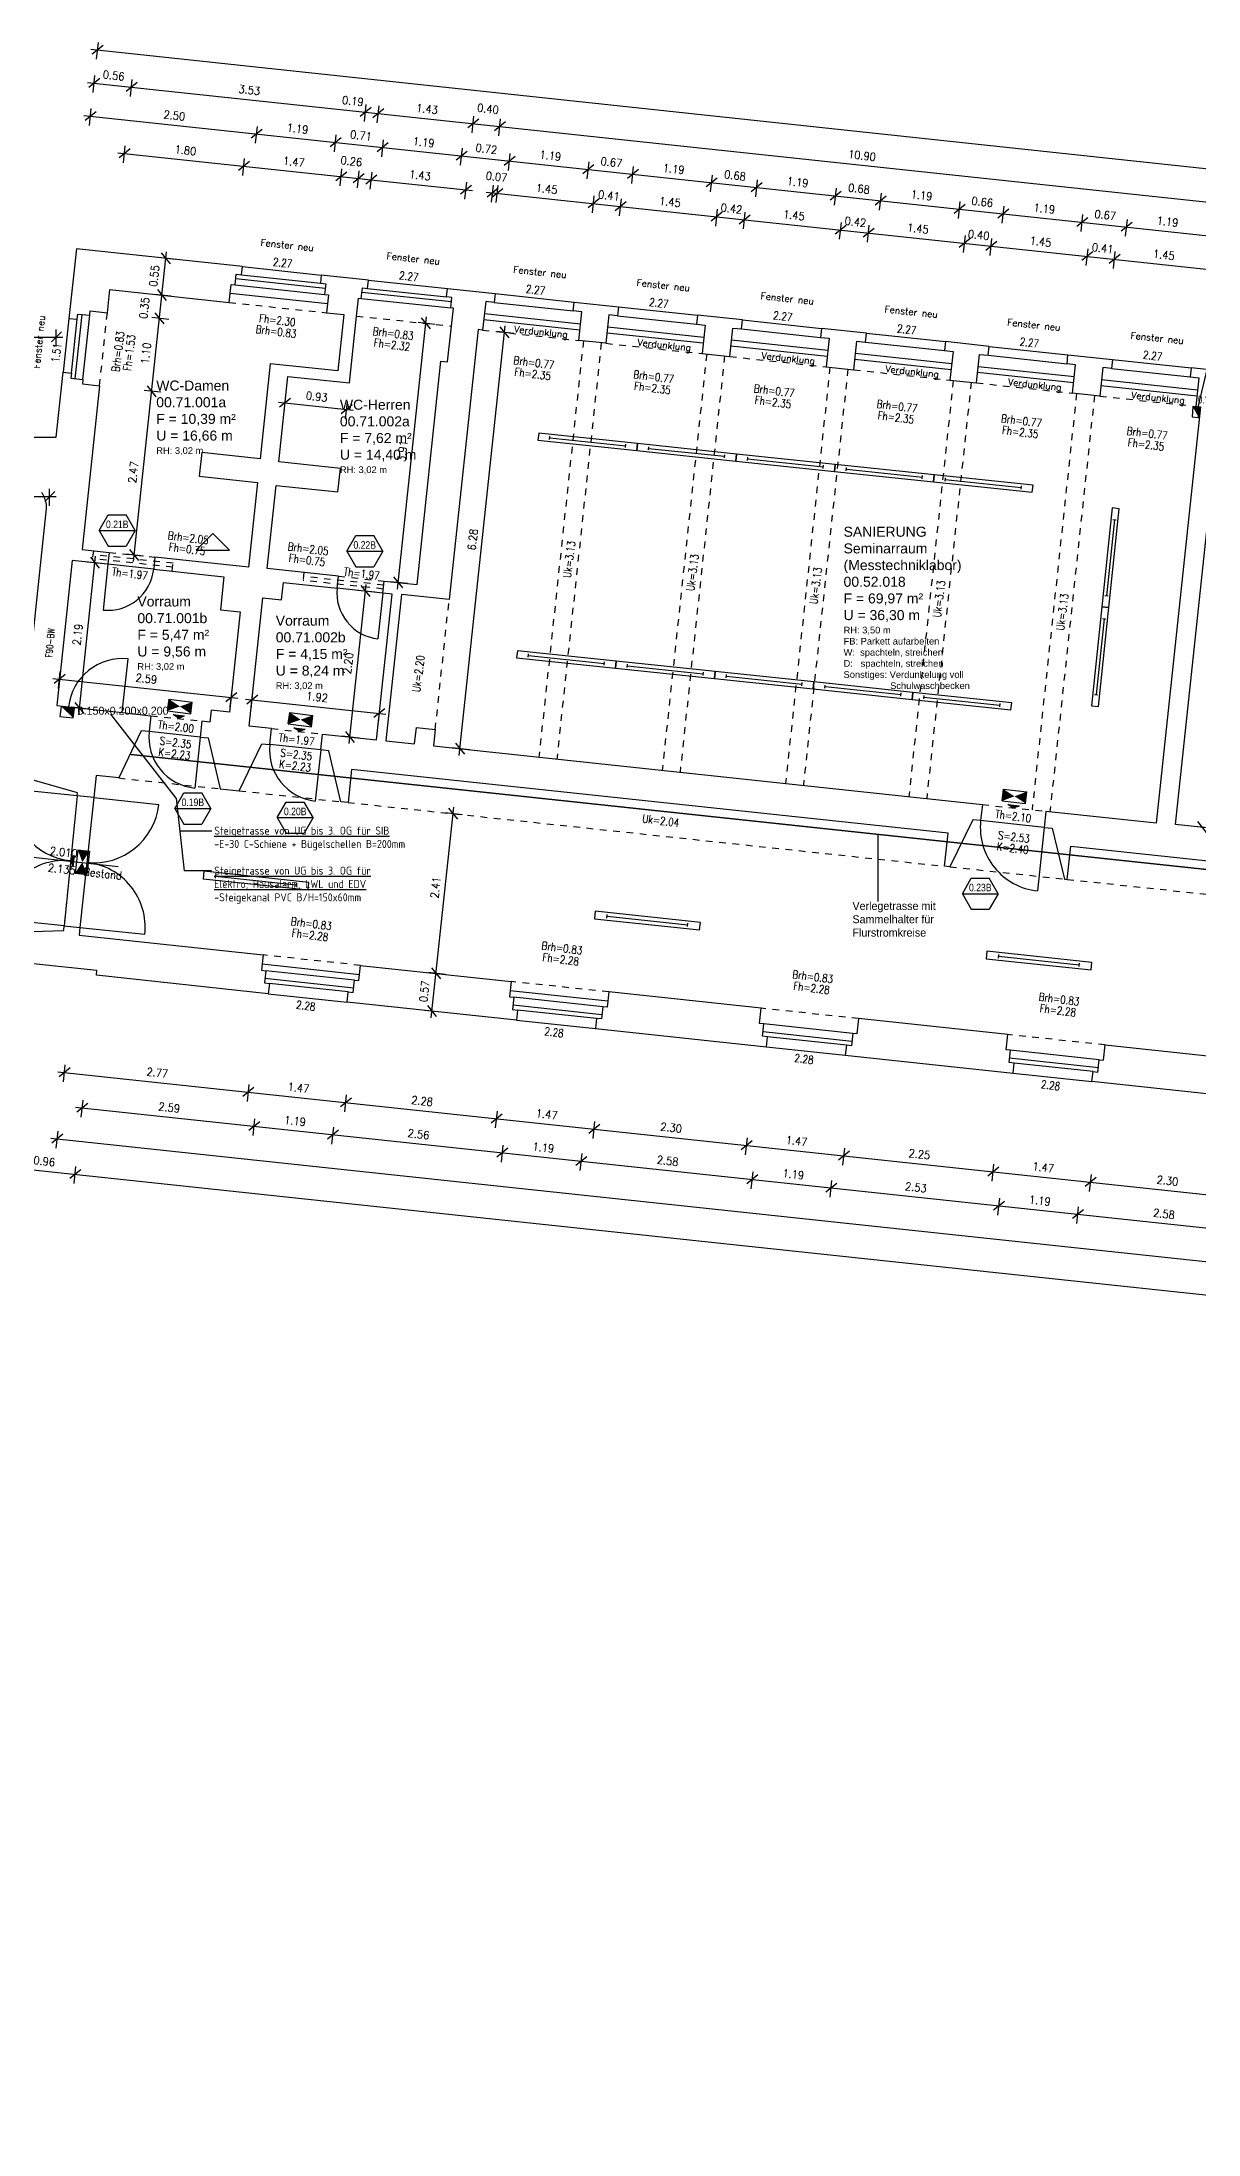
# Model space of a CAD drawing. Header units: metres. Extents: x -7 to 99688, y -10762 to -90.
# Drawn here: x 18.42 to 35.77, y -132.12 to -100.74 of the extents above; entities that cross this region are included whole.
import ezdxf
from ezdxf.enums import TextEntityAlignment as Align

# ---------------------------------------------------------------- set-up
doc = ezdxf.new("R2010")
doc.units = ezdxf.units.M
doc.header["$LTSCALE"] = 0.03
for name, pattern in [('DOT', [0]), ('GESTRICHELT', [9, 6, -3]), ('GESTRICHELT2', [4.5, 3, -1.5])]:
    doc.linetypes.add(name, pattern=pattern)
doc.layers.get('0').update_dxf_attribs({"linetype": 'CONTINUOUS'})
for name, color, linetype in [('A_abriss', 44, '_ABBRUCH'), ('A_ansicht', 9, 'CONTINUOUS'), ('A_bemaßung', 2, 'CONTINUOUS'), ('A_BRANDSCHUTZ', 10, 'CONTINUOUS'), ('A_Elektro', 10, 'CONTINUOUS'), ('A_fenster', 7, 'CONTINUOUS'), ('A_Höhen', 3, 'CONTINUOUS'), ('A_NR_TÜR', 1, 'CONTINUOUS'), ('A_räume', 5, 'CONTINUOUS'), ('A_text', 5, 'CONTINUOUS'), ('A_Tuer_neu', 1, 'CONTINUOUS'), ('A_Tuernummer_neu', 10, 'CONTINUOUS'), ('A_TXT-TUER', 1, 'CONTINUOUS'), ('A_türen', 9, 'CONTINUOUS'), ('A_verdeckt', 8, 'GESTRICHELT2'), ('A_wände', 6, 'CONTINUOUS'), ('E__DURCHBR', 2, 'CONTINUOUS'), ('E__LEUCHTEN', 6, 'CONTINUOUS'), ('E__VERSYS', 2, 'CONTINUOUS')]:
    doc.layers.add(name, color=color, linetype=linetype)
doc.styles.add('arial-n', font='ARIALN.TTF')
doc.styles.add('BOLDSIMP_FNT', font='TXT.shx', dxfattribs={"width": 0.9, "height": 0.12})
doc.styles.add('ISO9', font='iso8.shx', dxfattribs={"height": 0.12})
doc.styles.add('NORM', font='simplex.shx', dxfattribs={"width": 0.7, "bigfont": 'bigfont.shx'})
doc.styles.add('PITSIMP8', font='PITSIMP8.SHX')
doc.styles.add('SIMPLEX', font='simplex.shx', dxfattribs={"width": 0.8, "height": 0.1})
doc.styles.get("Standard").update_dxf_attribs({"font": 'txt', "height": 1})
doc.linetypes.add('_ABBRUCH', pattern='A,25,[101,cadkon.shx,S=3.5,R=0,X=0,Y=0],25', length=50)

# ---------------------------------------------------------------- blocks, each defined once
blk = doc.blocks.new('SLASH1')
at = {"layer": 'A_bemaßung', "color": 2, "linetype": 'Continuous'}
for p, q in [((0.07663, 0.07663), (-0.07319, -0.07319)), ((0, -0.14068), (0, 0.11466))]:
    blk.add_line(p, q, dxfattribs=at)
blk = doc.blocks.new('Tür-Nr')
at = {"layer": 'A_NR_TÜR'}
for p, q in [((-0.057, -108.865), (0.077, -108.632)), ((-0.057, -108.865), (0.481, -108.865)), ((-0.057, -108.865), (0.077, -109.098)), ((0.077, -108.632), (0.347, -108.632)), ((0.481, -108.865), (0.347, -108.632)), ((0.481, -108.865), (0.347, -109.098)), ((0.077, -109.098), (0.347, -109.098))]:
    blk.add_line(p, q, dxfattribs=at)
at = {"layer": 'A_TXT-TUER', "style": 'arial-n', "flags": 4}
blk.add_attdef('TÜR-NR.', text='', height=0.113, dxfattribs=at).set_placement((0.211, -108.772), align=Align.MIDDLE_CENTER)
at = {"layer": 'A_TXT-TUER', "style": 'NORM', "width": 0.7}
for tag, flags, p in [('BRANDSCHUTZ', 4, (0.229, -108.981)), ('DIN', 5, (0.214, -109.198)), ('ABMESSUNG', 5, (0.214, -109.333)), ('MATERIAL', 5, (0.214, -109.467)), ('WANDART', 5, (0.214, -109.601)), ('SCHLOSS', 5, (0.214, -109.87)), ('ZARGE', 5, (0.214, -109.736)), ('BESCHLÄGE', 5, (0.214, -110.005)), ('SONSTIGES', 5, (0.214, -110.139))]:
    blk.add_attdef(tag, text='', height=0.0784, dxfattribs=dict(at, flags=flags)).set_placement(p, align=Align.MIDDLE_CENTER)
blk = doc.blocks.new('Deckendurchbruch')
for p, q in [((1, 1), (0, 1)), ((0, 1), (0, 0)), ((0, 0), (1, 0)), ((1, 0), (1, 1))]:
    blk.add_line(p, q)
blk.add_solid([(0, 0), (1, 1), (0, 1)])
blk = doc.blocks.new('A$C72355A88')
at = {"layer": 'E__DURCHBR', "color": 2, "linetype": 'Continuous'}
ref = blk.add_blockref('Deckendurchbruch', (36.747, 21.581), dxfattribs=dict(at, xscale=0.1500000040192294, yscale=0.09999999999999432, zscale=1.1, rotation=264.6404231397181))
ref.add_attrib('EC_DIM', '0.150x0.100x0.150', (36.818, 21.635), dxfattribs={"color": 2, "linetype": 'Continuous', "height": 0.12, "style": 'ISO9'})
at = {"layer": 'E__DURCHBR', "linetype": 'Continuous'}
ref = blk.add_blockref('Deckendurchbruch', (19.771, 17.089), dxfattribs=dict(at, xscale=0.1500000040192542, yscale=0.2000000000000171, zscale=1.1, rotation=263.0461823911476))
ref.add_attrib('EC_DIM', '0.150x0.200x0.200', (20.017, 16.965), dxfattribs={"linetype": 'Continuous', "height": 0.12})
blk = doc.blocks.new('A$C2AB55C8F')
at = {"layer": 'E__VERSYS', "color": 7, "linetype": 'Continuous', "ltscale": 5}
blk.add_line((32.025, 14.162), (32.025, 15.17), dxfattribs=at)
at = {"layer": 'E__VERSYS', "color": 3, "linetype": 'GESTRICHELT', "ltscale": 0.5, "const_width": 0.02}
blk.add_lwpolyline([(20.802, 16.37), (67.81, 11.344)], dxfattribs=at)
at = {"layer": 'E__VERSYS', "color": 7, "insert": (31.64, 14.157), "char_height": 0.12, "attachment_point": 1}
blk.add_mtext('Verlegetrasse mit \\PSammelhalter für \\PFlurstromkreise', dxfattribs=at)
blk = doc.blocks.new('A$C52207EFF')
at = {"layer": 'E__VERSYS', "color": 7, "linetype": 'Continuous', "ltscale": 5}
for p, q in [((36.813, 21.538), (37.199, 23.138)), ((21.496, 15.715), (20.514, 16.972)), ((21.496, 15.715), (21.616, 14.623)), ((22.033, 15.217), (21.551, 15.217)), ((22.026, 14.623), (21.616, 14.623))]:
    blk.add_line(p, q, dxfattribs=at)
at = {"layer": 'E__VERSYS', "color": 7, "insert": (22.067, 14.13), "char_height": 0.12, "attachment_point": 7, "style": 'ISO9'}
blk.add_mtext('{\\LSteigetrasse von UG bis 3. OG für SIB\\P}-E-30 C-Schiene + Bügelschellen B=200mm \\P\\P{\\LSteigetrasse von UG bis 3. OG für  \\PElektro, Hausalarm, LWL und EDV\\P}-Steigekanal PVC B/H=150x60mm', dxfattribs=at)
blk = doc.blocks.new('PU1')
at = {"color": 3}
for p, q in [((-119, -55), (-119, 70)), ((-119, 70), (131, 70)), ((131, -55), (131, 70)), ((-119, -55), (131, -55)), ((-56, -87), (69, -87)), ((6, -118), (-56, -87)), ((6, -118), (69, -87))]:
    blk.add_line(p, q, dxfattribs=at)
for points in [[(-119, 70), (-119, -55), (131, -55), (131, 70)], [(69, -87), (-56, -87), (6, -118)]]:
    blk.add_solid(points, dxfattribs=at)
blk = doc.blocks.new('2DEL_458')
for p, q in [((-0.384, -0.236), (-0.384, 0.236)), ((0.384, -0.236), (0.384, 0.236)), ((-0.384, 0), (0.384, 0))]:
    blk.add_line(p, q)
blk.add_lwpolyline([(-0.5, -0.5), (0.5, -0.5), (0.5, 0.5), (-0.5, 0.5)], close=True)
at = {"style": 'PITSIMP8', "flags": 9}
for tag, p in [('VOLUMENSTROM', (-0.03, 0.039)), ('RAUM/GRUPPE', (-0.03, 0.159)), ('DRUCK/-STUFE', (-0.03, 0.019)), ('BEZEICHNUNG', (-0.03, 0.179)), ('POS.NR.G-LV', (-0.03, 0.139)), ('ANSCHLUSS', (-0.03, -0.001)), ('KENNUNG', (-0.03, 0.079)), ('LEISTUNG', (-0.03, 0.059)), ('FABRIKAT', (-0.03, 0.119)), ('TYP', (-0.03, 0.099)), ('SPANNUNG/FREQUENZ', (-0.03, -0.121)), ('TEMPERATUR', (-0.03, -0.061)), ('SCHUTZART', (-0.03, -0.101)), ('DREHZAHL', (-0.03, -0.081)), ('GROESSE', (-0.03, -0.021)), ('GEWICHT', (-0.03, -0.141)), ('FREI', (-0.03, -0.161)), ('FREI', (-0.03, -0.181)), ('FREI', (-0.03, -0.201)), ('DN', (-0.03, -0.041))]:
    blk.add_attdef(tag, text='', height=0.01, dxfattribs=at).set_placement(p, align=Align.MIDDLE)

msp = doc.modelspace()

# ---------------------------------------------------------------- linework, layer by layer
at = {"layer": 'A_abriss', "ltscale": 0.3}
for p, q in [((19.20231, -112.07036), (18.99407, -114.01915)), ((19.20231, -112.07036), (20.17671, -112.17449)), ((18.99407, -114.01915), (19.96844, -114.12329))]:
    msp.add_line(p, q, dxfattribs=at)
for centre, radius, start, end in [((19.20231, -112.07036), 0.97994, 263.900771, 353.899092), ((18.99407, -114.01915), 0.97993, 353.899425, 83.900071)]:
    msp.add_arc(centre, radius, start, end, dxfattribs=at)
at = {"layer": 'A_ansicht', "color": 9, "linetype": 'Continuous'}
for p, q in [((21.43095, -104.10759), (22.61414, -104.23403)), ((21.24765, -104.50532), (22.70923, -104.66154)), ((21.32112, -104.38244), (22.66339, -104.52591)), ((23.32331, -104.30967), (24.50652, -104.43615)), ((23.21349, -104.58456), (24.55574, -104.72802)), ((25.22423, -104.5127), (26.40743, -104.63915)), ((27.0736, -104.71023), (28.2568, -104.83668)), ((18.82895, -104.8854), (18.74288, -105.69079)), ((19.03763, -105.80273), (19.1407, -104.83831)), ((25.05193, -104.90176), (26.49363, -105.05584)), ((26.90129, -105.09939), (28.34298, -105.25347)), ((28.93292, -104.90881), (30.11611, -105.03525)), ((30.79222, -105.10739), (31.97543, -105.23376)), ((28.76058, -105.29809), (30.20228, -105.45218)), ((32.63165, -105.30385), (33.81485, -105.43021)), ((30.61987, -105.49681), (32.06159, -105.65086)), ((32.4593, -105.69337), (33.901, -105.84746)), ((34.48102, -105.50136), (35.66421, -105.62773)), ((34.30864, -105.89101), (35.75034, -106.04509)), ((23.1873, -114.72888), (21.7257, -114.57269)), ((23.11311, -114.81146), (21.78077, -114.66907)), ((21.81934, -115.01389), (23.00255, -115.14027)), ((26.91109, -115.12684), (25.44951, -114.97063)), ((26.83688, -115.20942), (25.50458, -115.06702)), ((25.54317, -115.4116), (26.72636, -115.53799)), ((30.58555, -115.61002), (29.25321, -115.46764)), ((29.29185, -115.81198), (30.47504, -115.93836)), ((34.2845, -116.00535), (32.95217, -115.86295)), ((32.99081, -116.20706), (34.174, -116.33341))]:
    msp.add_line(p, q, dxfattribs=at)
at = {"layer": 'A_bemaßung', "linetype": 'Continuous'}
for p, q in [((19.15983, -100.84778), (70.25822, -106.30863)), ((19.10669, -101.34495), (69.46824, -106.72705)), ((19.05356, -101.84213), (70.15195, -107.30297)), ((19.56203, -102.39932), (23.27069, -102.79565)), ((23.26394, -102.79493), (24.88464, -102.96812)), ((25.08532, -102.98959), (36.1218, -104.16905)), ((19.79649, -108.53367), (20.29323, -103.8855)), ((23.75675, -108.94686), (24.19345, -104.86041)), ((24.6851, -111.4398), (25.3737, -104.99646)), ((12.05727, -105.16482), (18.73889, -105.16482)), ((21.97108, -106.14139), (23.09463, -106.26146)), ((4.30177, -107.55648), (18.63971, -107.55648)), ((18.97576, -110.82923), (19.22922, -108.45284)), ((23.03287, -111.26325), (23.28741, -108.87694)), ((18.58854, -110.28508), (21.36256, -110.58154)), ((21.47703, -110.59378), (23.58491, -110.81905)), ((24.26448, -115.37561), (24.60221, -112.21532)), ((18.662, -116.1852), (66.90429, -121.34081)), ((18.92994, -116.71667), (65.5012, -121.69371)), ((18.55576, -117.17954), (66.79802, -122.33515)), ((17.86864, -117.60895), (66.34665, -122.78975))]:
    msp.add_line(p, q, dxfattribs=at)
at = {"layer": 'A_bemaßung'}
msp.add_line((18.01668, -112.93441), (19.56635, -113.10703), dxfattribs=at)
at = {"layer": 'A_fenster', "color": 10, "linetype": 'Continuous'}
for p, q in [((21.33122, -104.28799), (22.67349, -104.43143)), ((21.41765, -104.23187), (22.60086, -104.35832)), ((23.22359, -104.4901), (24.56586, -104.63355)), ((23.31003, -104.43398), (24.49323, -104.56043)), ((25.06149, -104.81227), (26.5032, -104.96634)), ((25.20988, -104.6471), (26.39308, -104.77355)), ((18.86716, -105.70407), (18.95323, -104.89871)), ((18.9233, -105.79051), (19.02635, -104.82608)), ((26.91083, -105.00992), (28.35254, -105.16398)), ((27.05922, -104.84474), (28.24243, -104.97117)), ((28.91853, -105.04344), (30.10172, -105.16988)), ((28.77015, -105.20861), (30.21184, -105.36268)), ((30.62943, -105.40731), (32.07115, -105.56137)), ((30.77783, -105.24214), (31.96102, -105.36859)), ((32.61723, -105.43872), (33.80042, -105.56515)), ((32.46884, -105.60388), (33.91055, -105.75795)), ((34.46659, -105.63636), (35.64979, -105.76281)), ((34.31821, -105.80152), (35.75991, -105.9556))]:
    msp.add_line(p, q, dxfattribs=at)
at = {"layer": 'A_fenster', "linetype": 'Continuous'}
for p, q in [((23.10034, -114.93078), (21.76801, -114.78839)), ((23.01888, -114.98742), (21.83569, -114.86098)), ((26.82415, -115.32873), (25.49183, -115.18634)), ((26.74268, -115.38539), (25.55949, -115.25893)), ((30.57281, -115.72933), (29.24045, -115.58697)), ((30.49131, -115.78601), (29.30813, -115.65956)), ((34.27174, -116.12465), (32.93943, -115.98225)), ((34.19027, -116.18131), (33.00707, -116.05485))]:
    msp.add_line(p, q, dxfattribs=at)
at = {"layer": 'A_text', "color": 7}
for p, q in [((20.9902, -108.11182), (20.7402, -108.36182)), ((21.2402, -108.36182), (20.9902, -108.11182)), ((20.7402, -108.36182), (21.2402, -108.36182))]:
    msp.add_line(p, q, dxfattribs=at)
at = {"layer": 'A_Tuer_neu', "linetype": 'Continuous'}
for p, q in [((18.95334, -112.04544), (17.97825, -111.94789)), ((18.95334, -112.04544), (18.75822, -113.99559)), ((18.75822, -113.99559), (17.78317, -113.89805))]:
    msp.add_line(p, q, dxfattribs=at)
for centre, radius, start, end in [((18.95334, -112.04544), 0.97994, 174.28815, 264.286471), ((18.75822, -113.99559), 0.97993, 84.287171, 174.287817)]:
    msp.add_arc(centre, radius, start, end, dxfattribs=at)
at = {"layer": 'A_türen', "linetype": 'Continuous'}
for p, q in [((19.41508, -108.57335), (19.34178, -109.25939)), ((20.10113, -108.64669), (19.41508, -108.57335)), ((23.53762, -109.00417), (22.85159, -108.93079)), ((23.53762, -109.00417), (23.46426, -109.69019)), ((19.62979, -110.79865), (19.71587, -109.99328)), ((18.82444, -110.71257), (19.62979, -110.79865)), ((20.79752, -111.16491), (20.03193, -111.08305)), ((20.79752, -111.16491), (20.71565, -111.9305)), ((22.60709, -111.35839), (21.84149, -111.27654)), ((22.60709, -111.35839), (22.52523, -112.12398)), ((33.45953, -112.51881), (32.50504, -112.41676)), ((33.45953, -112.51881), (33.35749, -113.47333))]:
    msp.add_line(p, q, dxfattribs=at)
for centre, radius, start, end in [((19.41508, -108.57335), 0.68994, 263.901362, 353.89815), ((23.53762, -109.00417), 0.68996, 173.894676, 263.897145), ((19.62979, -110.79865), 0.80995, 83.899245, 173.899725), ((20.79752, -111.16491), 0.76994, 173.896895, 263.897389), ((22.60709, -111.35839), 0.76996, 173.897054, 263.896226), ((33.45953, -112.51881), 0.95994, 173.897368, 263.898143)]:
    msp.add_arc(centre, radius, start, end, dxfattribs=at)
at = {"layer": 'A_verdeckt'}
for p, q in [((19.28901, -105.89497), (19.4059, -104.80127)), ((21.23278, -104.64452), (22.69436, -104.80074)), ((23.145, -104.84892), (24.56684, -105.00087)), ((25.03493, -105.06084), (26.47662, -105.21492)), ((26.54627, -105.22197), (25.87889, -111.4668)), ((26.81468, -105.25104), (26.14735, -111.4955)), ((26.88427, -105.25849), (28.32599, -105.41256)), ((28.39558, -105.41999), (27.72822, -111.66443)), ((28.66403, -105.4487), (27.9967, -111.69313)), ((28.74358, -105.45718), (30.18529, -105.61126)), ((30.24493, -105.61764), (29.57758, -111.86208)), ((30.51339, -105.64634), (29.84604, -111.89076)), ((30.60287, -105.65589), (32.04456, -105.80995)), ((32.0943, -105.81528), (31.42695, -112.05971)), ((32.36274, -105.84396), (31.6954, -112.08842)), ((32.44228, -105.85247), (33.88399, -106.00653)), ((33.94364, -106.01292), (33.27631, -112.25736)), ((34.21211, -106.04161), (33.54476, -112.28605)), ((34.29163, -106.05012), (35.73334, -106.20418)), ((19.19557, -108.36889), (19.17643, -108.54786)), ((20.38592, -108.61678), (19.18282, -108.48821)), ((20.39227, -108.55712), (19.1892, -108.42856)), ((19.43421, -108.39439), (20.12026, -108.46771)), ((20.37953, -108.67642), (20.39867, -108.49746)), ((22.35356, -108.69631), (22.33439, -108.8755)), ((23.54385, -108.9442), (22.34081, -108.81562)), ((23.55024, -108.88454), (22.34717, -108.75597)), ((22.87075, -108.75159), (23.55661, -108.82488)), ((24.32454, -111.04926), (24.53278, -109.10087)), ((20.05734, -110.84434), (20.82294, -110.92615)), ((21.867, -111.03792), (22.63261, -111.11978)), ((19.57544, -111.77837), (21.09661, -111.94093)), ((21.38506, -111.97175), (22.90617, -112.13432)), ((18.95333, -112.04544), (18.75822, -113.99554)), ((23.01561, -112.14603), (31.96412, -113.10233)), ((32.53059, -112.17767), (33.4851, -112.27967)), ((32.04392, -113.11086), (33.76345, -113.29463)), ((33.80354, -113.29891), (40.58448, -114.0236)), ((23.20217, -114.58968), (21.74059, -114.43348)), ((26.92595, -114.98762), (25.46437, -114.83144)), ((30.67461, -115.38825), (29.21303, -115.23206)), ((34.37355, -115.78354), (32.91197, -115.62736))]:
    msp.add_line(p, q, dxfattribs=at)
at = {"layer": 'A_wände', "color": 1, "linetype": 'Continuous'}
msp.add_line((18.49526, -107.73854), (18.49529, -107.73724), dxfattribs=at)
at = {"layer": 'A_wände', "linetype": 'Continuous'}
for points in [[(19.4059, -104.80126), (19.44309, -104.45326), (21.23278, -104.64452), (21.26148, -104.37607), (21.32112, -104.38244), (21.33812, -104.22335), (21.41765, -104.23187), (21.43095, -104.10759), (18.94044, -103.84159), (18.82895, -104.8854), (18.95323, -104.89871), (18.96174, -104.81918), (19.1407, -104.83831), (19.14761, -104.77366), (19.4059, -104.80126)], [(21.40021, -109.28833), (21.23977, -110.78968), (20.96136, -110.75992), (20.94225, -110.93891), (20.82303, -110.92628), (20.79752, -111.16491), (20.91682, -111.17768), (21.09661, -111.94093), (21.38506, -111.97175), (21.72217, -111.26378), (21.84149, -111.27654), (21.867, -111.03792), (21.53392, -111.00229), (21.73965, -109.07839), (22.01805, -109.10815), (22.04624, -108.84468), (22.85159, -108.93079), (22.87073, -108.75184), (21.80488, -108.63768), (21.93821, -107.38987), (22.8629, -107.48869), (22.90062, -107.13573), (21.97594, -107.03691), (22.11302, -105.75428), (23.0377, -105.85311), (23.145, -104.84892), (23.1737, -104.58032), (23.21349, -104.58456), (23.23049, -104.42548), (23.31003, -104.43398), (23.32331, -104.30967), (22.61414, -104.23403), (22.60086, -104.35832), (22.68039, -104.36683), (22.66339, -104.52591), (22.72305, -104.53227), (22.69436, -104.80074), (22.95288, -104.82837), (22.86256, -105.67348), (21.84839, -105.5651), (21.69593, -106.9919), (20.82097, -106.89838), (20.78324, -107.25134), (21.6582, -107.34487), (21.52218, -108.61753), (20.12024, -108.4677), (20.10113, -108.64669), (21.15504, -108.75931), (21.10192, -109.25645), (21.40021, -109.28833)], [(25.20988, -104.6471), (25.08062, -104.63328), (25.03493, -105.06084), (24.96532, -105.05341), (24.53282, -109.1005), (23.81693, -109.02397), (23.58211, -111.22134), (24.01461, -111.26757), (24.04116, -111.01898), (24.32454, -111.04926), (24.29799, -111.29785), (32.53056, -112.17815), (32.50504, -112.41676), (32.38574, -112.40401), (32.04392, -113.11086), (31.96412, -113.10233), (32.01719, -112.60595), (23.06875, -111.64911), (23.01561, -112.14603), (22.90617, -112.13432), (22.72641, -111.37117), (22.60709, -111.35839), (22.63261, -111.11978), (23.44292, -111.2064), (23.67681, -109.01903), (23.53762, -109.00417), (23.55678, -108.8249), (24.05194, -108.87784), (24.41003, -105.52712), (24.50946, -105.53775), (24.56684, -105.00087), (24.59553, -104.73225), (24.55574, -104.72802), (24.57276, -104.56892), (24.49323, -104.56043), (24.50653, -104.43606), (25.22423, -104.5127), (25.20988, -104.6471)], [(27.0736, -104.71023), (27.05922, -104.84474), (26.92998, -104.83092), (26.88427, -105.25849), (26.47662, -105.21492), (26.52232, -104.78736), (26.39308, -104.77355), (26.40744, -104.63906), (27.0736, -104.71023)], [(28.25681, -104.83659), (28.24243, -104.97117), (28.37167, -104.98501), (28.32599, -105.41256), (28.74358, -105.45718), (28.78926, -105.02962), (28.91853, -105.04344), (28.93292, -104.90881), (28.25681, -104.83659)], [(30.11614, -105.03516), (30.10172, -105.16988), (30.23098, -105.1837), (30.18529, -105.61126), (30.60287, -105.65589), (30.64856, -105.22832), (30.77783, -105.24214), (30.79222, -105.10739), (30.11614, -105.03516)], [(31.97543, -105.23376), (31.96102, -105.36859), (32.09026, -105.38241), (32.04456, -105.80995), (32.44228, -105.85247), (32.48799, -105.4249), (32.61723, -105.43872), (32.63165, -105.30385), (31.97543, -105.23376)], [(33.80042, -105.56515), (33.81485, -105.43021), (34.48102, -105.50136), (34.46659, -105.63636), (34.33732, -105.62252), (34.29163, -106.05012), (33.88399, -106.00653), (33.92969, -105.57898), (33.80042, -105.56515)], [(12.15727, -106.66483), (18.6389, -106.66481), (18.74293, -105.69079), (18.86716, -105.70407), (18.85866, -105.78362), (19.03763, -105.80273), (19.03073, -105.86736), (19.28901, -105.89496), (19.02655, -108.35082), (19.43421, -108.39439), (19.41508, -108.57335), (18.87816, -108.51597), (18.64547, -110.69343), (18.82444, -110.71257)], [(36.35167, -105.70116), (35.66421, -105.62773), (35.64979, -105.76281), (35.77903, -105.77662), (35.73334, -106.20418), (35.80295, -106.21162)], [(35.80295, -106.21162), (35.1356, -112.45606), (33.48507, -112.2802), (33.45953, -112.51881), (33.57884, -112.53158), (33.76345, -113.29463), (33.80354, -113.29891), (33.8566, -112.80264), (40.6375, -113.52771)], [(41.35206, -113.10906), (35.42623, -112.47545), (36.09279, -106.24138)], [(18.16652, -110.82578), (18.49526, -107.73854), (18.49501, -107.71698), (18.49363, -107.69548), (18.49113, -107.67409), (18.48752, -107.65284), (18.48279, -107.63182), (18.47698, -107.61108), (18.47009, -107.59068), (18.46213, -107.57064), (18.45313, -107.55106), (18.44314, -107.53196), (18.43215, -107.51343), (18.42022, -107.49549)], [(19.62979, -110.79865), (20.05745, -110.84441), (20.03193, -111.08305), (19.91262, -111.07029), (19.57544, -111.77837), (19.2374, -111.74223), (19.20231, -112.07036), (18.95333, -112.04544), (18.95799, -111.99889), (18.06847, -111.74617)], [(17.75296, -114.67342), (17.75297, -114.50841), (17.80797, -114.50842), (17.80927, -114.25182), (17.82045, -114.09475), (18.75101, -114.06589), (18.75822, -113.99554), (18.99407, -114.01915), (18.9813, -114.1386), (21.74059, -114.43348), (21.71614, -114.66218), (21.78077, -114.66907), (21.76109, -114.853), (21.83569, -114.86098), (21.81934, -115.01389), (19.24191, -114.73863), (19.24965, -114.66598), (18.29457, -114.56432), (18.27942, -114.82483), (17.68298, -114.82483), (17.68298, -114.67343), (17.75296, -114.67342)], [(23.09345, -114.9954), (23.11311, -114.81146), (23.17772, -114.81835), (23.20217, -114.58968), (23.20199, -114.58966), (25.46437, -114.83144), (25.43994, -115.06011), (25.50458, -115.06702), (25.48492, -115.25098), (25.55949, -115.25893), (25.54317, -115.4116), (23.00255, -115.14027), (23.01888, -114.98742), (23.09345, -114.9954)], [(29.23356, -115.65159), (29.25321, -115.46764), (29.1886, -115.46075), (29.21303, -115.23206), (26.92595, -114.98762), (26.90152, -115.21632), (26.83688, -115.20942), (26.81724, -115.39336), (26.74268, -115.38539), (26.72636, -115.53799), (29.29185, -115.81198), (29.30813, -115.65956), (29.23356, -115.65159)], [(33.00707, -116.05485), (32.93251, -116.04689), (32.95217, -115.86295), (32.88752, -115.85604), (32.91197, -115.62736), (30.67461, -115.38825), (30.65017, -115.61694), (30.58555, -115.61002), (30.5659, -115.79396), (30.49131, -115.78601), (30.47504, -115.93836), (32.99081, -116.20706), (33.00707, -116.05485)], [(34.26485, -116.18928), (34.2845, -116.00535), (34.34913, -116.01224), (34.37355, -115.78354), (36.65565, -116.02744), (36.63121, -116.25613), (36.69582, -116.26302), (36.67617, -116.44696), (36.75075, -116.45495), (36.7345, -116.6069), (34.174, -116.33341), (34.19027, -116.18131), (34.26485, -116.18928)]]:
    msp.add_lwpolyline(points, dxfattribs=at)

# ---------------------------------------------------------------- block references
at = {"layer": 'A_bemaßung', "color": 7}
for p, rotation in [((19.25924, -100.85841), 353.8999999999999), ((19.20612, -101.35558), 353.8999999999999), ((19.76771, -101.41561), 353.8999999999999), ((23.27753, -101.7907), 353.8999999999999), ((19.15299, -101.85275), 353.8999999999999), ((21.64347, -102.1189), 353.8999999999999), ((23.46963, -101.81122), 353.8999999999999), ((24.89148, -101.96317), 353.8999999999999), ((25.29102, -102.00587), 353.8999999999999), ((19.66146, -102.40994), 353.8999999999999), ((22.82667, -102.24535), 353.8999999999999), ((23.53582, -102.32115), 353.8999999999999), ((21.45115, -102.6012), 353.8999999999999), ((24.71902, -102.44758), 353.8999999999999), ((25.43673, -102.52429), 353.8999999999999), ((26.61993, -102.65073), 353.8999999999999), ((27.28609, -102.72194), 353.8999999999999), ((22.91274, -102.7574), 353.8999999999999), ((23.17124, -102.78502), 353.8999999999999), ((23.36338, -102.80555), 353.8999999999999), ((24.7852, -102.9575), 353.8999999999999), ((25.18476, -103.00021), 353.8999999999999), ((25.25434, -103.00764), 353.8999999999999), ((28.4693, -102.84837), 353.8999999999999), ((29.1454, -102.92063), 353.8999999999999), ((30.32858, -103.04707), 353.8999999999999), ((26.69603, -103.16171), 353.8999999999999), ((27.10371, -103.20528), 353.8999999999999), ((28.54539, -103.35933), 353.8999999999999), ((31.00467, -103.11933), 353.8999999999999), ((32.18786, -103.24578), 353.8999999999999), ((32.8441, -103.31592), 353.8999999999999), ((28.96299, -103.40399), 353.8999999999999), ((30.4047, -103.55806), 353.8999999999999), ((30.82229, -103.60268), 353.8999999999999), ((34.02729, -103.44235), 353.8999999999999), ((34.69345, -103.51354), 353.8999999999999), ((32.264, -103.75677), 353.8999999999999), ((32.66169, -103.79926), 353.8999999999999), ((34.1034, -103.95333), 353.8999999999999), ((34.51107, -103.9969), 353.8999999999999), ((20.2826, -103.98496), 83.9), ((20.22364, -104.53668), 83.9), ((20.18646, -104.88467), 83.9), ((24.18285, -104.95983), 83.9), ((25.36306, -105.09592), 83.9), ((20.06955, -105.97838), 83.9), ((22.07051, -106.15202), 353.8999999999999), ((22.99517, -106.25083), 353.8999999999999), ((19.2186, -108.55227), 83.90034699999997), ((19.80712, -108.43424), 83.9), ((23.27678, -108.97637), 83.896696), ((23.76737, -108.84741), 83.9), ((18.68794, -110.2957), 353.8999999999999), ((21.26315, -110.57092), 353.8999999999999), ((18.98639, -110.72979), 83.90034699999997), ((21.57646, -110.6044), 353.8999999999999), ((23.48546, -110.8084), 353.8999999999999), ((23.04351, -111.16381), 83.896696), ((24.69572, -111.34037), 83.9), ((24.69572, -111.34037), 83.9), ((24.59159, -112.31476), 83.9), ((24.59159, -112.31476), 83.9), ((35.82397, -112.51797), 83.9), ((24.33551, -114.71081), 83.9), ((24.33551, -114.71081), 83.9), ((24.27509, -115.27618), 83.9), ((18.76146, -116.19582), 353.8999999999999), ((21.52074, -116.49069), 353.8999999999999), ((19.02939, -116.72731), 353.8999999999999), ((22.98212, -116.64688), 353.8999999999999), ((21.60679, -117.00275), 353.8999999999999), ((22.78999, -117.12921), 353.8999999999999), ((25.24451, -116.88866), 353.8999999999999), ((26.70612, -117.04487), 353.8999999999999), ((18.65517, -117.19015), 353.8999999999999), ((25.33059, -117.40072), 353.8999999999999), ((28.99318, -117.28929), 353.8999999999999), ((30.45474, -117.44548), 353.8999999999999), ((18.92309, -117.72164), 353.8999999999999), ((26.5138, -117.52716), 353.8999999999999), ((29.07923, -117.80132), 353.8999999999999), ((32.6921, -117.68458), 353.8999999999999), ((30.26242, -117.92777), 353.8999999999999), ((34.15372, -117.84078), 353.8999999999999), ((32.77821, -118.19663), 353.8999999999999), ((33.96138, -118.32308), 353.8999999999999)]:
    msp.add_blockref('SLASH1', p, dxfattribs=dict(at, rotation=rotation))
for p in [(18.63889, -105.16482), (18.53971, -107.55648)]:
    msp.add_blockref('SLASH1', p, dxfattribs=at)
at = {"layer": 'A_Elektro'}
for name in ['A$C72355A88', 'A$C52207EFF', 'A$C2AB55C8F']:
    msp.add_blockref(name, (-1.05773, -127.79448), dxfattribs=at)
at = {"layer": 'A_Tuernummer_neu'}
ref = msp.add_blockref('Tür-Nr', (19.34221, 0.79824), dxfattribs=at)
ref.add_attrib('TÜR-NR.', '0.21B', dxfattribs={"layer": 'A_TXT-TUER', "height": 0.112896, "style": 'arial-n'}).set_placement((19.55356, -107.9741), align=Align.MIDDLE_CENTER)
ref = msp.add_blockref('Tür-Nr', (23.05471, 0.489), dxfattribs=at)
ref.add_attrib('TÜR-NR.', '0.22B', dxfattribs={"layer": 'A_TXT-TUER', "height": 0.112896, "style": 'arial-n'}).set_placement((23.26607, -108.28334), align=Align.MIDDLE_CENTER)
ref = msp.add_blockref('Tür-Nr', (20.47658, -3.3708), dxfattribs=at)
ref.add_attrib('TÜR-NR.', '0.19B', dxfattribs={"layer": 'A_TXT-TUER', "height": 0.112896, "style": 'arial-n'}).set_placement((20.68794, -112.14314), align=Align.MIDDLE_CENTER)
ref = msp.add_blockref('Tür-Nr', (22.012, -3.50824), dxfattribs=at)
ref.add_attrib('TÜR-NR.', '0.20B', dxfattribs={"layer": 'A_TXT-TUER', "height": 0.112896, "style": 'arial-n'}).set_placement((22.22336, -112.28058), align=Align.MIDDLE_CENTER)
ref = msp.add_blockref('Tür-Nr', (32.28812, -4.64886), dxfattribs=at)
ref.add_attrib('TÜR-NR.', '0.23B', dxfattribs={"layer": 'A_TXT-TUER', "height": 0.112896, "style": 'arial-n'}).set_placement((32.49948, -113.4212), align=Align.MIDDLE_CENTER)
at = {"layer": 'E__LEUCHTEN', "color": 1, "linetype": 'Continuous', "ltscale": 0.1, "yscale": 0.1053807999999918, "zscale": 1.4913265}
for p, xscale, rotation in [((26.6115, -106.73796), 1.491326500000001, 354.0000000000004), ((28.09466, -106.89385), 1.491326500000001, 354.0000000000004), ((29.57781, -107.04973), 1.491326500000001, 354.0000000000004), ((31.06097, -107.20562), 1.491326500000001, 354.0000000000004), ((32.54413, -107.3615), 1.491326500000001, 354.0000000000004), ((34.45291, -108.47538), 1.491326500000016, 263.9999999999973), ((34.29702, -109.95853), 1.491326500000016, 263.9999999999973), ((26.29136, -110.00089), 1.491326500000001, 354.0000000000004), ((27.77452, -110.15678), 1.491326500000001, 354.0000000000004), ((29.25768, -110.31266), 1.491326500000001, 354.0000000000004), ((30.74083, -110.46855), 1.491326500000001, 354.0000000000004), ((32.22399, -110.62443), 1.491326500000001, 354.0000000000004)]:
    msp.add_blockref('2DEL_458', p, dxfattribs=dict(at, xscale=xscale, rotation=rotation))
at = {"layer": 'E__LEUCHTEN', "color": 7, "yscale": 0.001399470505930367, "zscale": 0.001399470506}
for p, xscale, rotation in [((20.48387, -110.71543), 0.001399470506290278, 352.7815109765164), ((22.2947, -110.91307), 0.001399470506290278, 352.7815109765164), ((33.00289, -112.06276), 0.00139947050601085, 353.9052153348365), ((19.02054, -113.03172), 0.001399470506071073, 263.2843674320373)]:
    msp.add_blockref('PU1', p, dxfattribs=dict(at, xscale=xscale, rotation=rotation))
at = {"layer": 'E__LEUCHTEN', "color": 7, "linetype": 'Continuous', "ltscale": 5, "xscale": 1.585000000000002, "yscale": 0.1119999999999948, "zscale": 1.585, "rotation": 353.8999905678044}
for p in [(21.63433, -113.31745), (27.50704, -113.91738), (33.37975, -114.5173)]:
    msp.add_blockref('2DEL_458', p, dxfattribs=at)

# ---------------------------------------------------------------- texts
at = {"layer": 'A_bemaßung', "color": 7, "linetype": 'DOT', "style": 'BOLDSIMP_FNT', "width": 0.9}
for s, rotation, p in [('0.56', 353.4, (19.32861, -101.31838)), ('3.53', 353.4, (21.36429, -101.53594)), ('0.19', 353.4, (22.91636, -101.7018)), ('1.43', 353.4, (24.02989, -101.82081)), ('0.40', 353.4, (24.94353, -101.81789)), ('2.50', 353.4, (20.2399, -101.91862)), ('1.19', 353.4, (22.08697, -102.11602)), ('1.80', 353.4, (20.40564, -102.43919)), ('0.71', 353.4, (23.03827, -102.21768)), ('1.19', 353.4, (23.97932, -102.31825)), ('0.72', 353.4, (24.91955, -102.41874)), ('1.47', 353.4, (22.03128, -102.61291)), ('0.26', 353.4, (22.89429, -102.60458)), ('1.19', 353.4, (25.88022, -102.52141)), ('0.67', 353.4, (26.79469, -102.61911)), ('1.19', 353.4, (27.72957, -102.71904)), ('10.90', 353.4, (30.50803, -102.51312)), ('1.43', 353.4, (23.92362, -102.81515)), ('0.07', 353.4, (25.07184, -102.83728)), ('1.45', 353.4, (25.82454, -103.01829)), ('0.68', 353.4, (28.64902, -102.8173)), ('1.19', 353.4, (29.5889, -102.91775)), ('0.68', 353.4, (30.50829, -103.016)), ('0.41', 353.4, (26.7569, -103.11793)), ('1.45', 353.4, (27.67389, -103.21594)), ('0.42', 353.4, (28.59588, -103.31445)), ('1.19', 353.4, (31.44818, -103.11644)), ('0.66', 353.4, (32.35767, -103.21364)), ('1.19', 353.4, (33.28759, -103.31303)), ('1.45', 353.4, (29.53319, -103.41463)), ('0.42', 353.4, (30.45518, -103.51316)), ('1.45', 353.4, (31.39248, -103.61333)), ('0.40', 353.4, (32.30452, -103.7108)), ('0.67', 353.4, (34.20205, -103.41074)), ('1.19', 353.4, (35.13694, -103.51067)), ('1.45', 353.4, (33.23189, -103.80992)), ('0.41', 353.4, (34.16425, -103.90955)), ('1.45', 353.4, (35.08126, -104.00756)), ('2.010', 353.643986, (18.53285, -112.96461)), ('2.135-Bestand', 353.643986, (18.50471, -113.21724)), ('2.77', 353.4, (19.98276, -116.27606)), ('1.47', 353.4, (22.10077, -116.50241)), ('2.59', 353.4, (20.16231, -116.79809)), ('2.28', 353.4, (23.95501, -116.70057)), ('1.19', 353.4, (22.05029, -116.99987)), ('2.56', 353.4, (23.90197, -117.19775)), ('1.47', 353.4, (25.82464, -116.90038)), ('2.30', 353.4, (27.69131, -117.09986)), ('1.19', 353.4, (25.77408, -117.39783)), ('1.47', 353.4, (29.57329, -117.30099)), ('2.25', 353.4, (31.41511, -117.49783)), ('0.96', 353.4, (18.28726, -117.6034)), ('2.58', 353.4, (27.6382, -117.59703)), ('1.19', 353.4, (29.52273, -117.79843)), ('1.47', 353.4, (33.27224, -117.6963)), ('2.53', 353.4, (31.362, -117.99498)), ('2.30', 353.4, (35.13644, -117.89552)), ('1.19', 353.4, (33.22169, -118.19375)), ('2.58', 353.4, (35.08329, -118.3927))]:
    msp.add_text(s, height=0.12, rotation=rotation, dxfattribs=at).set_placement(p, align=Align.BOTTOM_LEFT)
at = {"layer": 'A_bemaßung', "color": 7, "linetype": 'Continuous', "style": 'BOLDSIMP_FNT', "width": 0.9}
for s, height, rotation, p in [('0.55', 0.12, 83.4, (20.18589, -104.41914)), ('0.35', 0.12, 83.4, (20.03706, -104.90107)), ('1.10', 0.12, 83.4, (20.06162, -105.58219)), ('0.93', 0.12, 353.4, (22.37451, -106.13422)), ('3.91', 0.12, 83.4, (23.90954, -107.04661)), ('2.47', 0.12, 83.4, (19.87113, -107.36463)), ('6.28', 0.12, 83.4, (24.96247, -108.37391)), ('2.19', 0.12, 83, (19.03552, -109.7994)), ('2.20', 0.12, 83, (23.09266, -110.23109)), ('2.59', 0.12, 353.4, (19.81977, -110.36638)), ('1.92', 0.12, 353.4, (22.38032, -110.64003)), ('2.41', 0.11999, 83.4, (24.40465, -113.59357)), ('0.57', 0.12, 83.4, (24.23812, -115.15182))]:
    msp.add_text(s, height=height, rotation=rotation, dxfattribs=at).set_placement(p, align=Align.BOTTOM_LEFT)
at = {"layer": 'A_BRANDSCHUTZ', "linetype": 'Continuous', "insert": (18.47722, -109.96834), "char_height": 0.1, "width": 0.7564, "attachment_point": 1, "rotation": 84.871111, "style": 'SIMPLEX'}
msp.add_mtext('F90-BW', dxfattribs=at)
at = {"layer": 'A_Höhen', "linetype": 'Continuous', "style": 'SIMPLEX', "width": 0.8}
for s, rotation, p in [('2.27', 352.8, (22.03529, -104.05148)), ('2.27', 352.8, (23.92767, -104.2536)), ('2.27', 352.8, (25.82858, -104.45662)), ('Fh=2.30', 352.8, (21.95493, -104.91172)), ('2.27', 352.8, (27.67795, -104.65415)), ('2.27', 352.8, (29.53727, -104.85271)), ('Brh=0.83', 82.8, (19.56558, -105.38263)), ('Brh=0.83', 352.8, (21.93686, -105.08076)), ('Brh=0.83', 352.8, (23.69329, -105.11141)), ('2.27', 352.8, (31.39657, -105.05125)), ('1.51', 82.8, (18.6403, -105.4008)), ('Fh=1.53', 82.8, (19.7346, -105.40068)), ('Fh=2.32', 352.8, (23.67522, -105.28044)), ('2.27', 352.8, (33.23599, -105.24771)), ('2.27', 352.8, (35.08536, -105.44523)), ('Brh=0.77', 352.8, (25.80485, -105.5481)), ('Fh=2.35', 352.8, (25.78677, -105.71712)), ('Brh=0.77', 352.8, (27.60085, -105.76006)), ('Fh=2.35', 352.8, (27.58279, -105.92909)), ('Brh=0.77', 352.8, (29.40933, -105.97066)), ('Fh=2.35', 352.8, (29.39125, -106.13968)), ('Brh=0.77', 352.8, (31.25146, -106.20142)), ('Fh=2.35', 352.8, (31.2334, -106.37045)), ('Brh=0.77', 352.8, (33.11678, -106.41991)), ('Fh=2.35', 352.8, (33.0987, -106.58894)), ('Brh=0.77', 352.8, (35.00353, -106.60715)), ('Fh=2.35', 352.8, (34.98547, -106.77618)), ('Brh=2.05', 352.8, (20.6202, -108.17541)), ('Fh=0.75', 352.8, (20.60212, -108.34442)), ('Brh=2.05', 352.8, (22.41794, -108.34085)), ('Uk=3.13', 82.8, (26.33284, -108.49955)), ('Fh=0.75', 352.8, (22.39989, -108.5099)), ('Uk=3.13', 82.8, (28.18219, -108.6972)), ('Th=1.97', 352.8, (19.74326, -108.71356)), ('Th=1.97', 352.8, (23.22172, -108.71393)), ('Uk=3.13', 82.8, (30.03154, -108.89482)), ('Uk=3.13', 82.8, (31.88089, -109.09246)), ('Uk=3.13', 82.8, (33.73024, -109.29011)), ('Uk=2.20', 82.8, (24.07076, -110.21363)), ('Th=2.00', 352.8, (20.43479, -111.0084)), ('K=2.23', 352.8, (20.41101, -111.41611)), ('S=2.35', 352.8, (20.42909, -111.24708)), ('Th=1.97', 352.8, (22.24437, -111.20187)), ('S=2.35', 352.8, (22.24012, -111.42696)), ('K=2.23', 352.8, (22.22203, -111.59596)), ('Uk=2.04', 352.8, (27.70716, -112.41937)), ('Th=2.10', 352.8, (32.99479, -112.3511)), ('S=2.53', 352.8, (33.00401, -112.66298)), ('K=2.40', 352.8, (32.98594, -112.83202)), ('Brh=0.83', 352.8, (22.46528, -113.96412)), ('Fh=2.28', 352.8, (22.44722, -114.13315)), ('Brh=0.83', 352.8, (26.22521, -114.32961)), ('Fh=2.28', 352.8, (26.20714, -114.49864)), ('Brh=0.83', 352.8, (29.98673, -114.75915)), ('Fh=2.28', 352.8, (29.96867, -114.92818)), ('2.28', 352.8, (22.38232, -115.1947)), ('Brh=0.83', 352.8, (33.68135, -115.09544)), ('Fh=2.28', 352.8, (33.66329, -115.26447)), ('2.28', 352.8, (26.10614, -115.59242)), ('2.28', 352.8, (29.85482, -115.99279)), ('2.28', 352.8, (33.55378, -116.38786))]:
    msp.add_text(s, height=0.12, rotation=rotation, dxfattribs=at).set_placement(p, align=Align.MIDDLE_CENTER)
at = {"layer": 'A_räume', "linetype": 'Continuous', "char_height": 0.15, "width": 6.6459, "attachment_point": 1}
for s, insert in [('\\fArial|b0|i0|c0|p34;WC-Damen\\P00.71.001a\\PF = 10,39 m²\\PU = 16,66 m\\P\\H0.1;RH: 3,02 m', (20.13906, -105.81735)), ('\\fArial|b0|i0|c0|p34;WC-Herren\\P00.71.002a\\PF = 7,62 m²\\PU = 14,40 m\\P\\H0.1;RH: 3,02 m', (22.8939, -106.10432)), ('\\fArial|b0|i0|c0|p34;SANIERUNG \\PSeminarraum\\P(Messtechniklabor)\\P00.52.018\\PF = 69,97 m²\\PU = 36,30 m\\P\\H0.1;RH: 3,50 m\\PFB: Parkett aufarbeiten\\PW:  spachteln, streichen\\PD:   spachteln, streichen\\PSonstiges: Verdunkelung voll\\P                  Schulwaschbecken', (30.44871, -108.00995)), ('\\fArial|b0|i0|c0|p34;Vorraum \\P00.71.001b\\PF = 5,47 m²\\PU = 9,56 m\\P\\H0.1;RH: 3,02 m', (19.856, -109.056)), ('{\\fArial|b0|i0|c0|p34;Vorraum\\P00.71.002b\\PF = 4,15 m²\\PU = 8,24 m\\P\\H0.6667x;RH: 3,02 m}', (21.9315, -109.34297))]:
    msp.add_mtext(s, dxfattribs=dict(at, insert=insert))
at = {"layer": 'A_text', "linetype": 'Continuous', "char_height": 0.1, "width": 1.1421, "attachment_point": 1}
for s, insert, rotation in [('{\\Fsimplex.shx;Fenster neu}', (21.7092, -103.69397), 354), ('{\\Fsimplex.shx;Fenster neu}', (23.60152, -103.89648), 354), ('{\\Fsimplex.shx;Fenster neu}', (25.50244, -104.09944), 354), ('{\\Fsimplex.shx;Fenster neu}', (27.35177, -104.29741), 354), ('{\\Fsimplex.shx;Fenster neu}', (29.21113, -104.49562), 354), ('{\\Fsimplex.shx;Fenster neu}', (31.07044, -104.69409), 354), ('{\\Fsimplex.shx;Fenster neu}', (18.28922, -105.63124), 84), ('{\\Fsimplex.shx;Verdunklung}', (25.51525, -104.99459), 354), ('{\\Fsimplex.shx;Fenster neu}', (32.90986, -104.89066), 354), ('{\\Fsimplex.shx;Fenster neu}', (34.75923, -105.08817), 354), ('{\\Fsimplex.shx;Verdunklung}', (27.36462, -105.19223), 354), ('{\\Fsimplex.shx;Verdunklung}', (29.22393, -105.39083), 354), ('{\\Fsimplex.shx;Verdunklung}', (31.08318, -105.58975), 354), ('{\\Fsimplex.shx;Verdunklung}', (32.92261, -105.78636), 354), ('{\\Fsimplex.shx;Verdunklung}', (34.77198, -105.98378), 354)]:
    msp.add_mtext(s, dxfattribs=dict(at, insert=insert, rotation=rotation))

doc.saveas('drawing.dxf')
